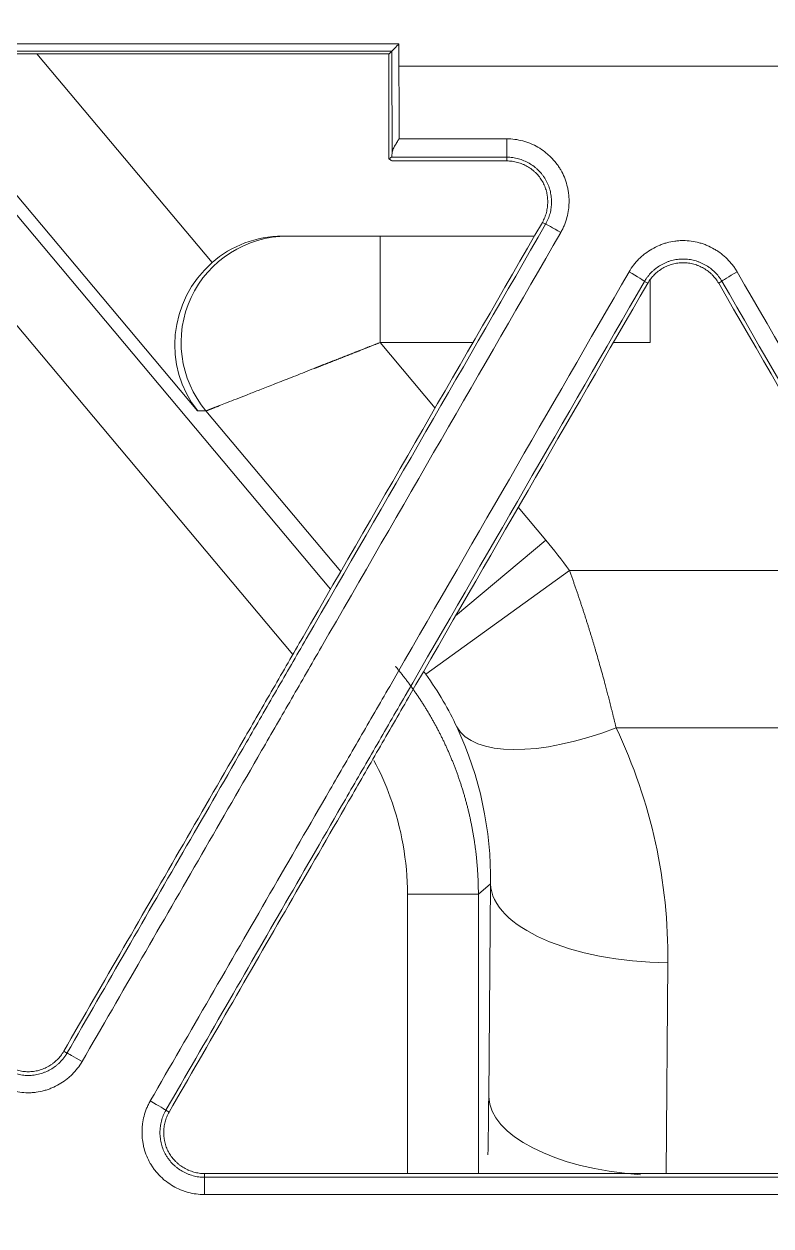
# Model space of a CAD drawing. Header units: inches. Extents: x 405346 to 489838, y -25612 to 14934.
# Drawn here: x 467051.67 to 467071.63, y 4533.81 to 4565.92 of the extents above; entities that cross this region are included whole.
import ezdxf

# ---------------------------------------------------------------- set-up
doc = ezdxf.new("R2010")
doc.units = ezdxf.units.IN
doc.header["$LTSCALE"] = 200
doc.header["$MEASUREMENT"] = 0
doc.layers.add('SS-EQ', color=2, linetype='Continuous', lineweight=20)

# ---------------------------------------------------------------- blocks, each defined once
blk = doc.blocks.new('4way무풍')
at = {"layer": 'SS-EQ'}
for p, q in [((-185.413, 227.653), (-198.874, 243.696)), ((-184.404, 229.399), (-196.401, 243.696)), ((-195.959, 243.696), (-187.956, 234.158)), ((-187.571, 238.122), (-192.249, 243.697)), ((-182.845, 240.893), (-182.845, 243.697)), ((-179.695, 240.839), (-179.695, 240.938)), ((-178.66, 239.147), (-178.747, 239.197)), ((-185.694, 238.829), (-185.556, 238.829)), ((-185.556, 238.829), (-183.083, 238.829)), ((-183.083, 238.829), (-178.96, 238.829)), ((-183.083, 238.829), (-183.083, 235.986)), ((-175.863, 237.664), (-175.863, 235.986)), ((-175.932, 237.572), (-176.018, 237.621)), ((-173.95, 237.622), (-174.036, 237.572)), ((-180.601, 235.986), (-183.083, 235.986)), ((-183.083, 235.986), (-181.613, 234.234)), ((-175.863, 235.986), (-176.848, 235.986)), ((-187.956, 234.158), (-187.734, 234.158)), ((-187.734, 234.158), (-184.134, 229.868)), ((-179.389, 231.584), (-178.655, 230.709)), ((-181.067, 228.685), (-178.655, 230.709)), ((-181.862, 227.122), (-178.022, 229.896)), ((-178.022, 229.896), (-170.177, 229.896)), ((-170.177, 225.688), (-176.775, 225.688)), ((-180.13, 221.52), (-180.457, 221.246)), ((-180.13, 221.52), (-180.18, 215.828)), ((-180.457, 221.246), (-182.352, 221.246)), ((-182.352, 213.782), (-182.352, 221.246)), ((-180.457, 213.782), (-180.457, 221.246)), ((-175.393, 219.415), (-175.441, 213.782)), ((-191.535, 217.049), (-191.448, 216.999)), ((-188.805, 215.473), (-188.719, 215.424)), ((-187.771, 213.782), (-187.771, 213.682))]:
    blk.add_line(p, q, dxfattribs=at)
for centre, major_axis, ratio, start_param, end_param in [((-179.695, 241.412), (0, 0.474), 0.006993, 1.531479, 3.106616), ((-178.25, 238.91), (-0.41, 0.237), 0.029822, 4.737834, 6.248263), ((-185.556, 235.986), (0, 2.843), 0.999558, 0, 2.26871), ((-185.694, 235.986), (2.844, 0), 0.999558, 1.570796, 2.291492), ((-185.778, 235.986), (1.208, 2.59), 0.970697, 1.145746, 2.69376), ((-176.428, 237.858), (0.41, -0.237), 0.029661, 0.034922, 1.596121), ((-173.539, 237.858), (-0.41, -0.237), 0.036895, 4.699068, 6.248255), ((-176.775, 227.792), (-4.28, -2.034), 0.408573, 0.024218, 1.379055), ((-175.393, 221.52), (-4.738, 0.041), 0.444043, 0.019479, 1.574638), ((-191.038, 216.762), (-0.41, 0.237), 0.016529, 4.738154, 6.248274), ((-175.442, 215.828), (-4.738, 0.041), 0.444043, 0.019479, 1.429133), ((-189.215, 215.71), (-0.41, 0.237), 0.016714, 3.176504, 4.737926), ((-187.771, 213.208), (0, -0.474), 0.013941, 3.176503, 4.685731)]:
    blk.add_ellipse(centre, major_axis=major_axis, ratio=ratio, start_param=start_param, end_param=end_param, dxfattribs=at)
for points, knots in [([(-346.359, 0), (-346.359, 27.812), (-346.359, 55.623), (-346.359, 97.341), (-346.359, 111.247), (-346.359, 139.059), (-346.359, 152.964), (-346.359, 180.776), (-346.359, 194.682), (-346.359, 222.494), (-346.359, 236.4), (-346.358, 257.259), (-346.358, 264.212), (-346.359, 272.903), (-346.359, 274.641), (-346.359, 277.248), (-346.359, 278.117), (-346.358, 279.856), (-346.358, 280.725), (-346.358, 282.028), (-346.358, 282.463), (-346.358, 283.332), (-346.359, 283.767), (-346.359, 284.419), (-346.359, 284.636), (-346.359, 285.07), (-346.358, 285.288), (-346.355, 285.722), (-346.353, 285.939), (-346.345, 286.374), (-346.34, 286.591), (-346.322, 287.243), (-346.305, 287.677), (-346.262, 288.546), (-346.235, 288.98), (-346.174, 289.848), (-346.138, 290.283), (-346.078, 290.934), (-346.057, 291.151), (-346.012, 291.584), (-345.894, 292.666), (-345.748, 293.74), (-345.479, 295.449), (-345.327, 296.299), (-344.817, 298.834), (-344.407, 300.504), (-343.687, 302.982), (-343.172, 304.624), (-342.294, 307.059), (-341.638, 308.662), (-341.119, 309.858), (-340.941, 310.255), (-340.713, 310.75), (-340.668, 310.849), (-340.576, 311.047), (-340.437, 311.342), (-339.919, 312.422), (-339.029, 314.158), (-338.177, 315.659), (-336.854, 317.88), (-335.912, 319.32), (-334.41, 321.417), (-333.378, 322.795), (-331.741, 324.8), (-330.589, 326.095), (-329.702, 327.05), (-329.403, 327.366), (-329.023, 327.757), (-328.947, 327.835), (-328.795, 327.991), (-328.566, 328.224), (-327.719, 329.07), (-326.303, 330.411), (-324.35, 332.11), (-322.332, 333.721), (-320.944, 334.737), (-319.535, 335.723), (-318.819, 336.202), (-317.367, 337.129), (-315.893, 338.027), (-314.376, 338.866), (-313.222, 339.472), (-312.835, 339.671), (-312.249, 339.962), (-312.054, 340.059), (-311.662, 340.249), (-309.896, 341.094), (-308.103, 341.848), (-305.68, 342.749), (-304.055, 343.315), (-302.408, 343.812), (-299.923, 344.505), (-298.245, 344.898), (-295.697, 345.381), (-294.842, 345.525), (-293.766, 345.682), (-293.551, 345.712), (-293.119, 345.77), (-292.903, 345.798), (-292.254, 345.879), (-291.821, 345.928), (-290.523, 346.062), (-289.657, 346.132), (-288.357, 346.21), (-287.924, 346.231), (-287.057, 346.265), (-286.624, 346.277), (-285.974, 346.288), (-285.757, 346.29), (-285.323, 346.293), (-285.107, 346.293), (-284.673, 346.294), (-284.456, 346.293), (-284.023, 346.293), (-283.806, 346.293), (-283.155, 346.292), (-282.722, 346.292), (-281.855, 346.292), (-281.421, 346.292), (-280.12, 346.293), (-279.253, 346.293), (-277.519, 346.294), (-276.652, 346.294), (-274.05, 346.294), (-272.316, 346.294), (-267.113, 346.293), (-263.645, 346.293), (-256.707, 346.293), (-253.239, 346.293), (-242.833, 346.293), (-235.896, 346.294), (-222.022, 346.294), (-215.084, 346.294), (-194.273, 346.294), (-180.398, 346.294), (-152.65, 346.294), (-138.775, 346.294), (-111.027, 346.294), (-97.152, 346.294), (-69.403, 346.294), (-55.529, 346.294), (-34.718, 346.294), (-27.78, 346.294), (-13.906, 346.294), (-6.969, 346.294), (-0.032, 346.294)], [0, 0, 0, 0, 0.125, 0.125, 0.1875, 0.1875, 0.25, 0.25, 0.3125, 0.3125, 0.375, 0.375, 0.40625, 0.40625, 0.414063, 0.414063, 0.417969, 0.417969, 0.421875, 0.421875, 0.423828, 0.423828, 0.425781, 0.425781, 0.426758, 0.426758, 0.427734, 0.427734, 0.428711, 0.428711, 0.429688, 0.429688, 0.431641, 0.431641, 0.433594, 0.433594, 0.435547, 0.435547, 0.436523, 0.436523, 0.4375, 0.441406, 0.441406, 0.445313, 0.445313, 0.453125, 0.453125, 0.457031, 0.460938, 0.464844, 0.464844, 0.466797, 0.466797, 0.467285, 0.467285, 0.467773, 0.46875, 0.472656, 0.476563, 0.476563, 0.484375, 0.484375, 0.488281, 0.492188, 0.496094, 0.496094, 0.498047, 0.498047, 0.498535, 0.498535, 0.499023, 0.5, 0.503906, 0.507813, 0.511719, 0.515625, 0.515625, 0.519531, 0.519531, 0.523438, 0.527344, 0.527344, 0.529297, 0.529297, 0.530273, 0.530273, 0.53125, 0.539063, 0.539063, 0.542969, 0.546875, 0.546875, 0.554688, 0.554688, 0.558594, 0.558594, 0.55957, 0.55957, 0.560547, 0.560547, 0.5625, 0.5625, 0.566406, 0.566406, 0.568359, 0.568359, 0.570313, 0.570313, 0.571289, 0.571289, 0.572266, 0.572266, 0.573242, 0.573242, 0.574219, 0.574219, 0.576172, 0.576172, 0.578125, 0.578125, 0.582031, 0.582031, 0.585938, 0.585938, 0.59375, 0.59375, 0.609375, 0.609375, 0.625, 0.625, 0.65625, 0.65625, 0.6875, 0.6875, 0.75, 0.75, 0.8125, 0.8125, 0.875, 0.875, 0.9375, 0.9375, 0.96875, 0.96875, 1, 1, 1, 1]), ([(-0.032, 345.099), (-6.961, 345.099), (-13.891, 345.099), (-27.749, 345.099), (-34.679, 345.098), (-55.467, 345.098), (-69.326, 345.098), (-97.044, 345.097), (-110.903, 345.097), (-138.621, 345.096), (-152.479, 345.095), (-180.197, 345.093), (-194.056, 345.092), (-214.845, 345.089), (-221.774, 345.088), (-235.633, 345.086), (-242.562, 345.085), (-256.421, 345.082), (-263.351, 345.08), (-272.012, 345.079), (-273.745, 345.079), (-276.343, 345.078), (-277.21, 345.078), (-278.942, 345.077), (-279.808, 345.077), (-281.107, 345.076), (-281.54, 345.076), (-282.407, 345.076), (-282.84, 345.076), (-283.706, 345.075), (-284.139, 345.075), (-284.789, 345.074), (-285.005, 345.073), (-285.438, 345.071), (-285.655, 345.069), (-286.304, 345.059), (-286.737, 345.048), (-287.602, 345.017), (-288.034, 344.996), (-289.33, 344.921), (-290.194, 344.852), (-291.488, 344.721), (-291.92, 344.673), (-292.566, 344.593), (-292.782, 344.565), (-293.212, 344.507), (-294.286, 344.357), (-295.351, 344.179), (-297.891, 343.698), (-299.563, 343.307), (-302.038, 342.614), (-303.678, 342.117), (-305.297, 341.55), (-307.709, 340.648), (-309.296, 339.975), (-311.056, 339.137), (-311.349, 338.996), (-311.641, 338.852), (-311.836, 338.756), (-311.933, 338.707), (-312.418, 338.463), (-312.803, 338.264), (-313.95, 337.656), (-314.704, 337.235), (-316.19, 336.364), (-316.921, 335.913), (-318.363, 334.982), (-319.073, 334.501), (-320.472, 333.511), (-321.848, 332.49), (-323.849, 330.871), (-325.784, 329.163), (-327.03, 327.964), (-327.795, 327.195), (-327.947, 327.04), (-328.25, 326.729), (-328.401, 326.572), (-328.849, 326.101), (-329.144, 325.784), (-330.019, 324.826), (-331.153, 323.527), (-332.763, 321.515), (-333.776, 320.132), (-334.759, 318.728), (-335.235, 318.015), (-336.157, 316.57), (-336.603, 315.837), (-337.465, 314.349), (-338.296, 312.841), (-339.065, 311.29), (-339.481, 310.406), (-339.527, 310.307), (-339.618, 310.11), (-339.754, 309.814), (-340.065, 309.122), (-340.322, 308.526), (-340.821, 307.33), (-341.451, 305.726), (-342.288, 303.29), (-342.776, 301.647), (-343.454, 299.168), (-343.836, 297.496), (-344.302, 294.959), (-344.439, 294.108), (-344.619, 292.825), (-344.701, 292.181), (-344.786, 291.427), (-344.82, 291.103), (-344.842, 290.887), (-344.852, 290.779), (-344.946, 289.806), (-345.01, 288.941), (-345.078, 287.644), (-345.096, 287.211), (-345.116, 286.563), (-345.122, 286.346), (-345.13, 285.914), (-345.133, 285.698), (-345.138, 285.265), (-345.139, 285.049), (-345.14, 284.616), (-345.14, 284.4), (-345.141, 283.751), (-345.141, 283.319), (-345.141, 282.67), (-345.141, 282.453), (-345.141, 282.021), (-345.141, 281.805), (-345.142, 281.156), (-345.142, 280.723), (-345.142, 279.426), (-345.143, 278.561), (-345.144, 276.83), (-345.144, 275.965), (-345.145, 273.37), (-345.145, 271.64), (-345.146, 262.989), (-345.147, 256.068), (-345.152, 235.306), (-345.154, 221.464), (-345.157, 193.781), (-345.158, 179.94), (-345.16, 152.257), (-345.161, 138.415), (-345.162, 110.732), (-345.163, 69.207), (-345.164, 27.683), (-345.164, 0)], [0, 0, 0, 0, 0.03125, 0.03125, 0.0625, 0.0625, 0.125, 0.125, 0.1875, 0.1875, 0.25, 0.25, 0.3125, 0.3125, 0.34375, 0.34375, 0.375, 0.375, 0.40625, 0.40625, 0.414063, 0.414063, 0.417969, 0.417969, 0.421875, 0.421875, 0.423828, 0.423828, 0.425781, 0.425781, 0.427734, 0.427734, 0.428711, 0.428711, 0.429688, 0.429688, 0.431641, 0.431641, 0.433594, 0.433594, 0.4375, 0.4375, 0.439453, 0.439453, 0.44043, 0.44043, 0.441406, 0.445313, 0.445313, 0.453125, 0.453125, 0.457031, 0.460938, 0.460938, 0.46875, 0.46875, 0.469727, 0.470215, 0.470215, 0.470703, 0.470703, 0.472656, 0.472656, 0.476563, 0.476563, 0.480469, 0.480469, 0.484375, 0.484375, 0.488281, 0.492188, 0.496094, 0.5, 0.5, 0.500977, 0.500977, 0.501953, 0.501953, 0.503906, 0.503906, 0.507813, 0.511719, 0.515625, 0.515625, 0.519531, 0.519531, 0.523438, 0.523438, 0.527344, 0.53125, 0.53125, 0.531738, 0.531738, 0.532227, 0.533203, 0.535156, 0.535156, 0.539063, 0.542969, 0.546875, 0.546875, 0.554688, 0.554688, 0.558594, 0.558594, 0.560547, 0.561523, 0.562012, 0.562012, 0.5625, 0.5625, 0.566406, 0.566406, 0.568359, 0.568359, 0.569336, 0.569336, 0.570313, 0.570313, 0.571289, 0.571289, 0.572266, 0.572266, 0.574219, 0.574219, 0.575195, 0.575195, 0.576172, 0.576172, 0.578125, 0.578125, 0.582031, 0.582031, 0.585938, 0.585938, 0.59375, 0.59375, 0.625, 0.625, 0.6875, 0.6875, 0.75, 0.75, 0.8125, 0.8125, 0.875, 1, 1, 1, 1]), ([(-198.925, 243.964), (-196.201, 243.965), (-193.476, 243.965), (-188.028, 243.965), (-185.303, 243.965), (-182.579, 243.965)], [0, 0, 0, 0, 0.5, 0.5, 1, 1, 1, 1]), ([(-182.767, 243.768), (-185.46, 243.768), (-188.153, 243.768), (-193.538, 243.768), (-196.231, 243.768), (-198.923, 243.768)], [0, 0, 0, 0, 0.5, 0.5, 1, 1, 1, 1]), ([(-182.839, 243.697), (-182.838, 243.697), (-182.838, 243.698), (-182.814, 243.721), (-182.79, 243.745), (-182.767, 243.768)], [0, 0, 0, 0, 0.019371, 0.019371, 1, 1, 1, 1]), ([(-182.579, 243.965), (-182.584, 243.96), (-182.589, 243.955), (-182.6, 243.944), (-182.605, 243.939), (-182.62, 243.924), (-182.63, 243.913), (-182.65, 243.893), (-182.66, 243.883), (-182.674, 243.868), (-182.679, 243.863), (-182.688, 243.854), (-182.693, 243.849), (-182.706, 243.835), (-182.715, 243.826), (-182.727, 243.814), (-182.73, 243.81), (-182.738, 243.802), (-182.741, 243.799), (-182.747, 243.792), (-182.75, 243.789), (-182.755, 243.783), (-182.758, 243.78), (-182.763, 243.773), (-182.766, 243.77), (-182.767, 243.769)], [0, 0, 0, 0, 0.0625, 0.0625, 0.125, 0.125, 0.25, 0.25, 0.375, 0.375, 0.4375, 0.4375, 0.5, 0.5, 0.625, 0.625, 0.6875, 0.6875, 0.75, 0.75, 0.8125, 0.8125, 0.875, 0.875, 1, 1, 1, 1]), ([(-182.579, 243.965), (-182.579, 243.839), (-182.579, 243.713), (-182.578, 243.583), (-182.578, 243.579), (-182.578, 243.508), (-182.578, 243.44), (-182.578, 243.372)], [0, 0, 0, 0, 0.638877, 0.638877, 0.657039, 0.657039, 1, 1, 1, 1]), ([(0, 243.372), (-3.804, 243.372), (-7.608, 243.372), (-15.215, 243.372), (-19.019, 243.372), (-26.626, 243.372), (-30.43, 243.372), (-38.038, 243.372), (-41.841, 243.372), (-53.252, 243.372), (-60.86, 243.372), (-76.075, 243.372), (-83.682, 243.372), (-95.093, 243.372), (-98.897, 243.372), (-106.505, 243.372), (-110.308, 243.372), (-121.719, 243.372), (-129.327, 243.372), (-144.542, 243.372), (-152.149, 243.372), (-167.363, 243.372), (-174.971, 243.372), (-182.578, 243.372)], [0, 0, 0, 0, 0.0625, 0.0625, 0.125, 0.125, 0.1875, 0.1875, 0.25, 0.25, 0.375, 0.375, 0.5, 0.5, 0.5625, 0.5625, 0.625, 0.625, 0.75, 0.75, 0.875, 0.875, 1, 1, 1, 1]), ([(-182.574, 241.43), (-182.579, 241.422), (-182.584, 241.413), (-182.595, 241.397), (-182.6, 241.388), (-182.616, 241.364), (-182.626, 241.347), (-182.646, 241.314), (-182.655, 241.298), (-182.675, 241.265), (-182.684, 241.249), (-182.702, 241.216), (-182.71, 241.2), (-182.725, 241.169), (-182.732, 241.153), (-182.741, 241.131), (-182.744, 241.123), (-182.75, 241.108), (-182.752, 241.101), (-182.758, 241.08), (-182.76, 241.066), (-182.761, 241.053)], [0, 0, 0, 0, 0.0625, 0.0625, 0.125, 0.125, 0.25, 0.25, 0.375, 0.375, 0.5, 0.5, 0.625, 0.625, 0.75, 0.75, 0.8125, 0.8125, 0.875, 0.875, 1, 1, 1, 1]), ([(-179.698, 241.43), (-179.625, 241.43), (-179.552, 241.425), (-179.408, 241.406), (-179.337, 241.391), (-179.232, 241.363), (-179.197, 241.352), (-179.145, 241.334), (-179.128, 241.328), (-179.094, 241.315), (-179.077, 241.308), (-178.993, 241.273), (-178.863, 241.209), (-178.742, 241.128), (-178.669, 241.073), (-178.655, 241.061), (-178.627, 241.038), (-178.613, 241.026), (-178.571, 240.991), (-178.545, 240.966), (-178.468, 240.889), (-178.42, 240.835), (-178.353, 240.749), (-178.332, 240.72), (-178.291, 240.659), (-178.272, 240.628), (-178.217, 240.533), (-178.153, 240.403), (-178.107, 240.265), (-178.084, 240.177), (-178.08, 240.159), (-178.072, 240.124), (-178.068, 240.106), (-178.057, 240.052), (-178.051, 240.016), (-178.038, 239.908), (-178.033, 239.836), (-178.033, 239.727), (-178.035, 239.672), (-178.039, 239.618), (-178.042, 239.581), (-178.044, 239.563), (-178.056, 239.472), (-178.084, 239.33), (-178.13, 239.193), (-178.171, 239.092), (-178.186, 239.058), (-178.218, 238.992), (-178.235, 238.96), (-178.254, 238.928)], [0, 0, 0, 0, 0.0625, 0.0625, 0.125, 0.125, 0.15625, 0.15625, 0.171875, 0.171875, 0.1875, 0.1875, 0.25, 0.3125, 0.3125, 0.328125, 0.328125, 0.34375, 0.34375, 0.375, 0.375, 0.4375, 0.4375, 0.46875, 0.46875, 0.5, 0.5, 0.5625, 0.625, 0.625, 0.640625, 0.640625, 0.65625, 0.65625, 0.6875, 0.6875, 0.75, 0.75, 0.78125, 0.796875, 0.796875, 0.8125, 0.8125, 0.875, 0.9375, 0.9375, 0.96875, 0.96875, 1, 1, 1, 1]), ([(-182.776, 240.938), (-182.775, 240.939), (-182.774, 240.942), (-182.771, 240.953), (-182.77, 240.961), (-182.767, 240.98), (-182.766, 240.992), (-182.763, 241.02), (-182.762, 241.035), (-182.761, 241.053)], [0, 0, 0, 0, 0.25, 0.25, 0.5, 0.5, 0.75, 0.75, 1, 1, 1, 1]), ([(-178.66, 239.147), (-178.659, 239.15), (-178.657, 239.153), (-178.654, 239.159), (-178.649, 239.167), (-178.644, 239.176), (-178.635, 239.193), (-178.629, 239.205), (-178.612, 239.24), (-178.601, 239.264), (-178.572, 239.336), (-178.539, 239.435), (-178.519, 239.537), (-178.511, 239.602), (-178.51, 239.615), (-178.507, 239.641), (-178.506, 239.654), (-178.504, 239.693), (-178.503, 239.719), (-178.503, 239.797), (-178.506, 239.848), (-178.516, 239.926), (-178.52, 239.951), (-178.53, 240.003), (-178.536, 240.028), (-178.556, 240.104), (-178.589, 240.202), (-178.634, 240.296), (-178.674, 240.364), (-178.688, 240.386), (-178.717, 240.429), (-178.732, 240.45), (-178.78, 240.512), (-178.814, 240.551), (-178.869, 240.605), (-178.898, 240.632), (-178.928, 240.657), (-178.948, 240.674), (-178.959, 240.682), (-179.011, 240.721), (-179.097, 240.779), (-179.19, 240.825), (-179.262, 240.855), (-179.287, 240.865), (-179.336, 240.882), (-179.361, 240.889), (-179.437, 240.91), (-179.487, 240.92), (-179.565, 240.931), (-179.603, 240.935), (-179.649, 240.937), (-179.672, 240.938), (-179.682, 240.938), (-179.688, 240.938), (-179.692, 240.938), (-179.695, 240.938)], [0, 0, 0, 0, 0.003906, 0.003906, 0.007813, 0.015625, 0.015625, 0.03125, 0.03125, 0.0625, 0.0625, 0.125, 0.1875, 0.1875, 0.203125, 0.203125, 0.21875, 0.21875, 0.25, 0.25, 0.3125, 0.3125, 0.34375, 0.34375, 0.375, 0.375, 0.4375, 0.5, 0.5, 0.53125, 0.53125, 0.5625, 0.5625, 0.625, 0.625, 0.65625, 0.671875, 0.671875, 0.6875, 0.6875, 0.75, 0.8125, 0.8125, 0.84375, 0.84375, 0.875, 0.875, 0.9375, 0.9375, 0.96875, 0.984375, 0.992188, 0.996094, 0.996094, 1, 1, 1, 1]), ([(-179.695, 240.839), (-179.671, 240.839), (-179.647, 240.838), (-179.599, 240.835), (-179.575, 240.832), (-179.504, 240.823), (-179.411, 240.803), (-179.321, 240.772), (-179.265, 240.749), (-179.254, 240.744), (-179.233, 240.734), (-179.2, 240.719), (-179.169, 240.702), (-179.107, 240.666), (-179.067, 240.64), (-179.01, 240.597), (-178.992, 240.582), (-178.956, 240.55), (-178.938, 240.534), (-178.887, 240.483), (-178.824, 240.412), (-178.771, 240.333), (-178.735, 240.271), (-178.724, 240.249), (-178.703, 240.206), (-178.693, 240.185), (-178.666, 240.119), (-178.651, 240.074), (-178.633, 240.005), (-178.625, 239.97), (-178.619, 239.935), (-178.615, 239.911), (-178.613, 239.899), (-178.606, 239.839), (-178.6, 239.744), (-178.606, 239.649), (-178.615, 239.578), (-178.619, 239.555), (-178.628, 239.507), (-178.633, 239.484), (-178.651, 239.415), (-178.666, 239.37), (-178.702, 239.282), (-178.723, 239.239), (-178.747, 239.197)], [0, 0, 0, 0, 0.03125, 0.03125, 0.0625, 0.0625, 0.125, 0.1875, 0.1875, 0.203125, 0.203125, 0.21875, 0.25, 0.25, 0.3125, 0.3125, 0.34375, 0.34375, 0.375, 0.375, 0.4375, 0.5, 0.5, 0.53125, 0.53125, 0.5625, 0.5625, 0.625, 0.625, 0.65625, 0.671875, 0.671875, 0.6875, 0.6875, 0.75, 0.8125, 0.8125, 0.84375, 0.84375, 0.875, 0.875, 0.9375, 0.9375, 1, 1, 1, 1]), ([(-191.535, 217.049), (-190.469, 218.895), (-189.403, 220.741), (-187.804, 223.51), (-187.271, 224.433), (-186.472, 225.817), (-186.206, 226.278), (-185.673, 227.201), (-185.407, 227.663), (-183.009, 231.815), (-180.878, 235.507), (-178.747, 239.197)], [0, 0, 0, 0, 0.25, 0.25, 0.375, 0.375, 0.4375, 0.4375, 0.5, 0.5, 1, 1, 1, 1]), ([(-191.448, 216.999), (-190.382, 218.845), (-189.316, 220.691), (-187.717, 223.459), (-187.185, 224.382), (-186.385, 225.767), (-186.119, 226.228), (-185.586, 227.151), (-185.32, 227.612), (-182.922, 231.765), (-180.791, 235.456), (-178.66, 239.147)], [0, 0, 0, 0, 0.25, 0.25, 0.375, 0.375, 0.4375, 0.4375, 0.5, 0.5, 1, 1, 1, 1]), ([(-178.254, 238.928), (-180.385, 235.236), (-182.517, 231.544), (-184.915, 227.391), (-185.181, 226.929), (-185.714, 226.006), (-185.98, 225.544), (-186.78, 224.16), (-187.313, 223.237), (-188.912, 220.467), (-189.978, 218.621), (-191.044, 216.775)], [0, 0, 0, 0, 0.5, 0.5, 0.5625, 0.5625, 0.625, 0.625, 0.75, 0.75, 1, 1, 1, 1]), ([(-176.431, 237.876), (-176.395, 237.94), (-176.354, 238), (-176.266, 238.114), (-176.218, 238.169), (-176.14, 238.246), (-176.114, 238.27), (-176.072, 238.306), (-176.058, 238.318), (-176.03, 238.341), (-176.016, 238.353), (-175.943, 238.408), (-175.823, 238.488), (-175.692, 238.553), (-175.608, 238.588), (-175.591, 238.595), (-175.557, 238.608), (-175.539, 238.614), (-175.488, 238.632), (-175.453, 238.643), (-175.348, 238.671), (-175.277, 238.686), (-175.17, 238.7), (-175.133, 238.704), (-175.06, 238.709), (-175.024, 238.71), (-174.914, 238.71), (-174.769, 238.7), (-174.627, 238.671), (-174.539, 238.647), (-174.522, 238.642), (-174.487, 238.632), (-174.469, 238.626), (-174.417, 238.608), (-174.383, 238.595), (-174.283, 238.553), (-174.218, 238.521), (-174.124, 238.467), (-174.077, 238.438), (-174.032, 238.407), (-174.002, 238.386), (-173.988, 238.375), (-173.915, 238.319), (-173.806, 238.224), (-173.71, 238.116), (-173.643, 238.029), (-173.621, 238), (-173.58, 237.939), (-173.561, 237.908), (-173.543, 237.876)], [0, 0, 0, 0, 0.0625, 0.0625, 0.125, 0.125, 0.15625, 0.15625, 0.171875, 0.171875, 0.1875, 0.1875, 0.25, 0.3125, 0.3125, 0.328125, 0.328125, 0.34375, 0.34375, 0.375, 0.375, 0.4375, 0.4375, 0.46875, 0.46875, 0.5, 0.5, 0.5625, 0.625, 0.625, 0.640625, 0.640625, 0.65625, 0.65625, 0.6875, 0.6875, 0.75, 0.75, 0.78125, 0.796875, 0.796875, 0.8125, 0.8125, 0.875, 0.9375, 0.9375, 0.96875, 0.96875, 1, 1, 1, 1]), ([(-173.95, 237.622), (-173.951, 237.624), (-173.953, 237.627), (-173.956, 237.633), (-173.961, 237.641), (-173.967, 237.65), (-173.977, 237.666), (-173.984, 237.677), (-174.006, 237.71), (-174.022, 237.731), (-174.069, 237.793), (-174.138, 237.87), (-174.217, 237.938), (-174.269, 237.978), (-174.279, 237.985), (-174.301, 238.001), (-174.333, 238.023), (-174.366, 238.043), (-174.434, 238.082), (-174.48, 238.105), (-174.552, 238.135), (-174.576, 238.145), (-174.626, 238.162), (-174.651, 238.169), (-174.726, 238.19), (-174.777, 238.201), (-174.88, 238.215), (-174.931, 238.218), (-175.01, 238.218), (-175.036, 238.217), (-175.088, 238.214), (-175.114, 238.211), (-175.191, 238.2), (-175.242, 238.19), (-175.317, 238.169), (-175.354, 238.158), (-175.391, 238.145), (-175.416, 238.135), (-175.428, 238.13), (-175.488, 238.105), (-175.581, 238.059), (-175.668, 238.002), (-175.73, 237.954), (-175.75, 237.938), (-175.79, 237.903), (-175.809, 237.886), (-175.865, 237.831), (-175.899, 237.792), (-175.946, 237.731), (-175.969, 237.699), (-175.994, 237.661), (-176.006, 237.641), (-176.011, 237.633), (-176.014, 237.627), (-176.016, 237.624), (-176.018, 237.621)], [0, 0, 0, 0, 0.003906, 0.003906, 0.007813, 0.015625, 0.015625, 0.03125, 0.03125, 0.0625, 0.0625, 0.125, 0.1875, 0.1875, 0.203125, 0.203125, 0.21875, 0.25, 0.25, 0.3125, 0.3125, 0.34375, 0.34375, 0.375, 0.375, 0.4375, 0.4375, 0.5, 0.5, 0.53125, 0.53125, 0.5625, 0.5625, 0.625, 0.625, 0.65625, 0.671875, 0.671875, 0.6875, 0.6875, 0.75, 0.8125, 0.8125, 0.84375, 0.84375, 0.875, 0.875, 0.9375, 0.9375, 0.96875, 0.984375, 0.992188, 0.996094, 0.996094, 1, 1, 1, 1]), ([(-175.932, 237.572), (-175.908, 237.614), (-175.881, 237.654), (-175.822, 237.729), (-175.759, 237.8), (-175.687, 237.862), (-175.63, 237.906), (-175.61, 237.92), (-175.57, 237.946), (-175.55, 237.959), (-175.488, 237.995), (-175.446, 238.016), (-175.38, 238.043), (-175.357, 238.052), (-175.312, 238.067), (-175.289, 238.075), (-175.22, 238.093), (-175.127, 238.113), (-175.032, 238.119), (-174.96, 238.119), (-174.936, 238.118), (-174.888, 238.115), (-174.864, 238.112), (-174.793, 238.103), (-174.747, 238.093), (-174.678, 238.074), (-174.644, 238.064), (-174.61, 238.051), (-174.588, 238.043), (-174.577, 238.038), (-174.521, 238.015), (-174.436, 237.973), (-174.357, 237.92), (-174.3, 237.877), (-174.281, 237.862), (-174.245, 237.83), (-174.227, 237.814), (-174.177, 237.764), (-174.145, 237.728), (-174.087, 237.653), (-174.06, 237.614), (-174.036, 237.572)], [0, 0, 0, 0, 0.0625, 0.0625, 0.125, 0.1875, 0.1875, 0.21875, 0.21875, 0.25, 0.25, 0.3125, 0.3125, 0.34375, 0.34375, 0.375, 0.375, 0.4375, 0.5, 0.5, 0.53125, 0.53125, 0.5625, 0.5625, 0.625, 0.625, 0.65625, 0.671875, 0.671875, 0.6875, 0.6875, 0.75, 0.8125, 0.8125, 0.84375, 0.84375, 0.875, 0.875, 0.9375, 0.9375, 1, 1, 1, 1]), ([(-189.222, 215.723), (-188.156, 217.569), (-187.09, 219.415), (-185.491, 222.185), (-184.958, 223.108), (-184.158, 224.492), (-183.892, 224.954), (-183.359, 225.877), (-183.092, 226.338), (-180.694, 230.492), (-178.563, 234.184), (-176.431, 237.876)], [0, 0, 0, 0, 0.25, 0.25, 0.375, 0.375, 0.4375, 0.4375, 0.5, 0.5, 1, 1, 1, 1]), ([(-176.018, 237.621), (-178.149, 233.931), (-180.28, 230.239), (-182.677, 226.087), (-182.944, 225.625), (-183.477, 224.702), (-183.743, 224.241), (-184.542, 222.857), (-185.075, 221.934), (-186.674, 219.165), (-187.739, 217.319), (-188.805, 215.473)], [0, 0, 0, 0, 0.5, 0.5, 0.5625, 0.5625, 0.625, 0.625, 0.75, 0.75, 1, 1, 1, 1]), ([(-175.932, 237.572), (-178.063, 233.881), (-180.46, 229.728), (-182.858, 225.576), (-183.39, 224.653), (-183.657, 224.191), (-184.456, 222.807), (-184.989, 221.884), (-186.588, 219.115), (-187.653, 217.269), (-188.719, 215.424)], [0, 0, 0, 0, 0.5, 0.5625, 0.5625, 0.625, 0.625, 0.75, 0.75, 1, 1, 1, 1]), ([(-183.083, 235.986), (-183.093, 235.981), (-183.114, 235.973), (-183.146, 235.961), (-183.177, 235.948), (-183.209, 235.936), (-183.24, 235.924), (-183.27, 235.912), (-183.301, 235.9), (-183.331, 235.888), (-183.361, 235.876), (-183.391, 235.864), (-183.421, 235.853), (-183.45, 235.841), (-183.479, 235.829), (-183.508, 235.818), (-183.537, 235.807), (-183.565, 235.796), (-183.594, 235.784), (-183.622, 235.773), (-183.649, 235.762), (-183.677, 235.752), (-183.704, 235.741), (-183.731, 235.73), (-183.758, 235.72), (-183.785, 235.709), (-183.811, 235.699), (-183.838, 235.688), (-183.863, 235.678), (-183.889, 235.668), (-183.915, 235.658), (-183.94, 235.648), (-183.965, 235.638), (-183.99, 235.628), (-184.014, 235.619), (-184.039, 235.609), (-184.063, 235.6), (-184.087, 235.59), (-184.11, 235.581), (-184.134, 235.572), (-184.157, 235.563), (-184.18, 235.554), (-184.202, 235.545), (-184.225, 235.536), (-184.247, 235.527), (-184.269, 235.519), (-184.291, 235.51), (-184.313, 235.502), (-184.334, 235.493), (-184.355, 235.485), (-184.376, 235.477), (-184.396, 235.469), (-184.417, 235.461), (-184.437, 235.453), (-184.457, 235.445), (-184.477, 235.437), (-184.496, 235.43), (-184.515, 235.422), (-184.534, 235.415), (-184.553, 235.408), (-184.572, 235.4), (-184.59, 235.393), (-184.608, 235.386), (-184.626, 235.379), (-184.644, 235.372), (-184.661, 235.365), (-184.678, 235.359), (-184.695, 235.352), (-184.712, 235.345), (-184.729, 235.339), (-184.745, 235.332), (-184.761, 235.326), (-184.777, 235.32), (-184.793, 235.314), (-184.808, 235.308), (-184.823, 235.302), (-184.92, 235.264), (-185.092, 235.196), (-185.334, 235.101), (-185.561, 235.012), (-185.775, 234.928), (-185.975, 234.849), (-186.161, 234.776), (-186.392, 234.686), (-186.653, 234.583), (-186.928, 234.475), (-187.162, 234.383), (-187.301, 234.328), (-187.375, 234.3), (-187.398, 234.29), (-187.421, 234.281), (-187.444, 234.272), (-187.465, 234.264), (-187.486, 234.256), (-187.506, 234.248), (-187.525, 234.241), (-187.543, 234.233), (-187.56, 234.227), (-187.577, 234.22), (-187.592, 234.214), (-187.607, 234.208), (-187.621, 234.203), (-187.634, 234.197), (-187.647, 234.193), (-187.658, 234.188), (-187.669, 234.184), (-187.679, 234.18), (-187.688, 234.176), (-187.697, 234.173), (-187.704, 234.17), (-187.711, 234.167), (-187.717, 234.165), (-187.722, 234.163), (-187.726, 234.162), (-187.729, 234.16), (-187.732, 234.159), (-187.733, 234.159), (-187.734, 234.158)], [0, 0, 0, 0, 0.004534, 0.009038, 0.013512, 0.017955, 0.022368, 0.026751, 0.031103, 0.035425, 0.039717, 0.043978, 0.048209, 0.05241, 0.05658, 0.06072, 0.06483, 0.068909, 0.072958, 0.076977, 0.080966, 0.084924, 0.088852, 0.092749, 0.096616, 0.100453, 0.104259, 0.108036, 0.111781, 0.115497, 0.119182, 0.122837, 0.126461, 0.130056, 0.13362, 0.137153, 0.140656, 0.144129, 0.147572, 0.150984, 0.154366, 0.157718, 0.161039, 0.16433, 0.167591, 0.170821, 0.174021, 0.177191, 0.18033, 0.18344, 0.186518, 0.189567, 0.192585, 0.195573, 0.19853, 0.201457, 0.204354, 0.207221, 0.210057, 0.212863, 0.215639, 0.218384, 0.221099, 0.223784, 0.226438, 0.229062, 0.231656, 0.234219, 0.236752, 0.239255, 0.241728, 0.24417, 0.246582, 0.248963, 0.251315, 0.253636, 0.255926, 0.295333, 0.333624, 0.370803, 0.406871, 0.441832, 0.475689, 0.508447, 0.572865, 0.63557, 0.696599, 0.755996, 0.764571, 0.773132, 0.781681, 0.790218, 0.798742, 0.807254, 0.815754, 0.824241, 0.832717, 0.841182, 0.849634, 0.858076, 0.866506, 0.874926, 0.883334, 0.891732, 0.900119, 0.908496, 0.916862, 0.925219, 0.933565, 0.941902, 0.950229, 0.958547, 0.966855, 0.975155, 0.983445, 0.991727, 1, 1, 1, 1]), ([(-178.022, 229.896), (-178.016, 229.88), (-178.004, 229.847), (-177.987, 229.798), (-177.97, 229.75), (-177.953, 229.701), (-177.935, 229.653), (-177.918, 229.604), (-177.902, 229.556), (-177.885, 229.508), (-177.868, 229.46), (-177.852, 229.412), (-177.835, 229.364), (-177.819, 229.316), (-177.803, 229.268), (-177.786, 229.22), (-177.77, 229.173), (-177.754, 229.125), (-177.739, 229.078), (-177.723, 229.031), (-177.707, 228.984), (-177.692, 228.937), (-177.676, 228.89), (-177.661, 228.843), (-177.646, 228.796), (-177.63, 228.75), (-177.615, 228.703), (-177.6, 228.657), (-177.586, 228.611), (-177.571, 228.565), (-177.556, 228.519), (-177.542, 228.473), (-177.527, 228.427), (-177.513, 228.382), (-177.499, 228.336), (-177.485, 228.291), (-177.471, 228.246), (-177.457, 228.2), (-177.443, 228.155), (-177.429, 228.111), (-177.415, 228.066), (-177.402, 228.021), (-177.389, 227.977), (-177.375, 227.932), (-177.362, 227.888), (-177.349, 227.844), (-177.336, 227.8), (-177.306, 227.7), (-177.261, 227.545), (-177.201, 227.333), (-177.143, 227.123), (-177.098, 226.96), (-177.067, 226.845), (-177.049, 226.776), (-177.03, 226.705), (-177.012, 226.634), (-176.993, 226.561), (-176.974, 226.487), (-176.954, 226.412), (-176.935, 226.336), (-176.916, 226.259), (-176.896, 226.18), (-176.876, 226.101), (-176.856, 226.02), (-176.836, 225.938), (-176.816, 225.856), (-176.795, 225.772), (-176.782, 225.716), (-176.775, 225.688)], [0, 0, 0, 0, 0.011434, 0.022842, 0.034225, 0.045583, 0.056916, 0.068223, 0.079504, 0.090761, 0.101992, 0.113198, 0.124379, 0.135534, 0.146665, 0.15777, 0.16885, 0.179905, 0.190934, 0.201939, 0.212919, 0.223873, 0.234803, 0.245707, 0.256587, 0.267441, 0.278271, 0.289076, 0.299856, 0.310611, 0.321341, 0.332046, 0.342727, 0.353382, 0.364013, 0.37462, 0.385201, 0.395758, 0.40629, 0.416798, 0.427281, 0.437739, 0.448173, 0.458582, 0.468967, 0.479327, 0.489663, 0.499974, 0.549744, 0.599667, 0.649745, 0.69998, 0.716229, 0.73281, 0.749725, 0.766973, 0.784555, 0.802471, 0.82072, 0.839303, 0.858221, 0.877472, 0.897057, 0.916977, 0.937231, 0.95782, 0.978743, 1, 1, 1, 1]), ([(-182.673, 227.336), (-182.663, 227.324), (-182.643, 227.3), (-182.612, 227.263), (-182.582, 227.225), (-182.551, 227.188), (-182.521, 227.15), (-182.491, 227.112), (-182.461, 227.075), (-182.432, 227.036), (-182.402, 226.998), (-182.373, 226.96), (-182.344, 226.921), (-182.315, 226.882), (-182.287, 226.843), (-182.258, 226.804), (-182.23, 226.765), (-182.201, 226.725), (-182.173, 226.685), (-182.146, 226.646), (-182.118, 226.605), (-182.091, 226.565), (-182.063, 226.525), (-182.036, 226.484), (-182.01, 226.444), (-181.983, 226.403), (-181.956, 226.362), (-181.93, 226.321), (-181.904, 226.279), (-181.878, 226.238), (-181.853, 226.196), (-181.827, 226.154), (-181.802, 226.112), (-181.777, 226.07), (-181.752, 226.028), (-181.727, 225.986), (-181.703, 225.943), (-181.679, 225.9), (-181.654, 225.857), (-181.631, 225.814), (-181.607, 225.771), (-181.584, 225.728), (-181.56, 225.684), (-181.537, 225.64), (-181.515, 225.597), (-181.492, 225.553), (-181.47, 225.509), (-181.448, 225.464), (-181.426, 225.42), (-181.404, 225.375), (-181.382, 225.331), (-181.361, 225.286), (-181.34, 225.241), (-181.319, 225.196), (-181.299, 225.151), (-181.278, 225.105), (-181.258, 225.06), (-181.238, 225.014), (-181.219, 224.969), (-181.199, 224.923), (-181.18, 224.877), (-181.161, 224.83), (-181.142, 224.784), (-181.124, 224.738), (-181.105, 224.691), (-181.087, 224.645), (-181.069, 224.598), (-181.052, 224.551), (-181.034, 224.504), (-181.017, 224.457), (-181, 224.409), (-180.984, 224.362), (-180.967, 224.315), (-180.951, 224.267), (-180.935, 224.219), (-180.92, 224.171), (-180.904, 224.123), (-180.889, 224.075), (-180.874, 224.027), (-180.859, 223.979), (-180.845, 223.93), (-180.831, 223.882), (-180.817, 223.833), (-180.803, 223.785), (-180.79, 223.736), (-180.776, 223.687), (-180.764, 223.638), (-180.751, 223.589), (-180.738, 223.54), (-180.726, 223.49), (-180.714, 223.441), (-180.703, 223.391), (-180.691, 223.342), (-180.68, 223.292), (-180.669, 223.242), (-180.659, 223.192), (-180.648, 223.142), (-180.638, 223.092), (-180.628, 223.042), (-180.619, 222.992), (-180.61, 222.942), (-180.601, 222.891), (-180.592, 222.841), (-180.583, 222.79), (-180.575, 222.74), (-180.567, 222.689), (-180.559, 222.638), (-180.552, 222.588), (-180.545, 222.537), (-180.538, 222.486), (-180.531, 222.435), (-180.525, 222.384), (-180.519, 222.332), (-180.513, 222.281), (-180.508, 222.23), (-180.503, 222.179), (-180.498, 222.127), (-180.493, 222.076), (-180.489, 222.024), (-180.484, 221.973), (-180.481, 221.921), (-180.477, 221.869), (-180.474, 221.818), (-180.471, 221.766), (-180.468, 221.714), (-180.466, 221.662), (-180.464, 221.61), (-180.462, 221.558), (-180.46, 221.506), (-180.459, 221.454), (-180.458, 221.402), (-180.457, 221.35), (-180.457, 221.298), (-180.457, 221.263), (-180.457, 221.246)], [0, 0, 0, 0, 0.007264, 0.014533, 0.021807, 0.029086, 0.036369, 0.043657, 0.05095, 0.058248, 0.06555, 0.072857, 0.080169, 0.087485, 0.094807, 0.102133, 0.109464, 0.116799, 0.12414, 0.131485, 0.138835, 0.146189, 0.153549, 0.160913, 0.168282, 0.175655, 0.183034, 0.190417, 0.197805, 0.205197, 0.212595, 0.219997, 0.227404, 0.234816, 0.242232, 0.249653, 0.257079, 0.26451, 0.271945, 0.279385, 0.28683, 0.29428, 0.301734, 0.309194, 0.316658, 0.324126, 0.3316, 0.339078, 0.346561, 0.354049, 0.361541, 0.369039, 0.376541, 0.384047, 0.391559, 0.399075, 0.406596, 0.414122, 0.421652, 0.429188, 0.436728, 0.444273, 0.451822, 0.459376, 0.466935, 0.474499, 0.482068, 0.489641, 0.497219, 0.504802, 0.51239, 0.519982, 0.527579, 0.535181, 0.542788, 0.550399, 0.558015, 0.565636, 0.573262, 0.580892, 0.588527, 0.596167, 0.603812, 0.611462, 0.619116, 0.626775, 0.634438, 0.642107, 0.64978, 0.657458, 0.665141, 0.672828, 0.680521, 0.688218, 0.695919, 0.703626, 0.711337, 0.719053, 0.726774, 0.7345, 0.74223, 0.749965, 0.757705, 0.765449, 0.773199, 0.780953, 0.788712, 0.796475, 0.804244, 0.812017, 0.819795, 0.827577, 0.835365, 0.843157, 0.850954, 0.858756, 0.866562, 0.874373, 0.882189, 0.89001, 0.897836, 0.905666, 0.913501, 0.921341, 0.929185, 0.937034, 0.944888, 0.952747, 0.960611, 0.968479, 0.976352, 0.98423, 0.992113, 1, 1, 1, 1]), ([(-181.862, 227.122), (-181.694, 226.89), (-181.388, 226.42), (-181.139, 225.943), (-181.033, 225.717)], [0, 0, 0, 0, 0.511722, 1, 1, 1, 1]), ([(-182.352, 221.246), (-182.352, 222.128), (-182.57, 223.368), (-183.078, 224.503), (-183.247, 224.819)], [0, 0, 0, 0, 0.711078, 1, 1, 1, 1]), ([(-193.516, 216.999), (-193.515, 216.996), (-193.513, 216.993), (-193.51, 216.988), (-193.505, 216.979), (-193.5, 216.971), (-193.489, 216.954), (-193.482, 216.943), (-193.46, 216.91), (-193.445, 216.889), (-193.397, 216.828), (-193.328, 216.75), (-193.25, 216.682), (-193.197, 216.642), (-193.187, 216.635), (-193.166, 216.619), (-193.133, 216.597), (-193.1, 216.577), (-193.033, 216.538), (-192.986, 216.515), (-192.914, 216.485), (-192.89, 216.475), (-192.841, 216.458), (-192.815, 216.45), (-192.74, 216.43), (-192.689, 216.419), (-192.586, 216.405), (-192.535, 216.401), (-192.456, 216.401), (-192.43, 216.402), (-192.378, 216.406), (-192.352, 216.409), (-192.275, 216.419), (-192.224, 216.43), (-192.149, 216.45), (-192.111, 216.462), (-192.075, 216.475), (-192.05, 216.484), (-192.038, 216.489), (-191.977, 216.514), (-191.884, 216.561), (-191.798, 216.618), (-191.735, 216.666), (-191.715, 216.682), (-191.675, 216.717), (-191.656, 216.734), (-191.601, 216.789), (-191.566, 216.828), (-191.519, 216.89), (-191.496, 216.921), (-191.471, 216.959), (-191.459, 216.979), (-191.454, 216.987), (-191.451, 216.993), (-191.449, 216.996), (-191.448, 216.999)], [0, 0, 0, 0, 0.003906, 0.003906, 0.007812, 0.015625, 0.015625, 0.03125, 0.03125, 0.0625, 0.0625, 0.125, 0.1875, 0.1875, 0.203125, 0.203125, 0.21875, 0.25, 0.25, 0.3125, 0.3125, 0.34375, 0.34375, 0.375, 0.375, 0.4375, 0.4375, 0.5, 0.5, 0.53125, 0.53125, 0.5625, 0.5625, 0.625, 0.625, 0.65625, 0.671875, 0.671875, 0.6875, 0.6875, 0.75, 0.8125, 0.8125, 0.84375, 0.84375, 0.875, 0.875, 0.9375, 0.9375, 0.96875, 0.984375, 0.992187, 0.996094, 0.996094, 1, 1, 1, 1]), ([(-191.535, 217.049), (-191.559, 217.007), (-191.586, 216.967), (-191.644, 216.892), (-191.707, 216.821), (-191.779, 216.758), (-191.827, 216.722), (-191.836, 216.715), (-191.856, 216.701), (-191.886, 216.681), (-191.916, 216.662), (-191.978, 216.626), (-192.021, 216.605), (-192.086, 216.578), (-192.109, 216.569), (-192.154, 216.553), (-192.177, 216.546), (-192.246, 216.527), (-192.34, 216.508), (-192.435, 216.502), (-192.506, 216.502), (-192.531, 216.503), (-192.578, 216.506), (-192.602, 216.508), (-192.673, 216.518), (-192.719, 216.528), (-192.788, 216.547), (-192.822, 216.557), (-192.856, 216.569), (-192.878, 216.578), (-192.889, 216.583), (-192.945, 216.606), (-193.03, 216.648), (-193.109, 216.701), (-193.166, 216.744), (-193.185, 216.759), (-193.221, 216.791), (-193.239, 216.807), (-193.29, 216.857), (-193.321, 216.893), (-193.379, 216.968), (-193.406, 217.007), (-193.43, 217.049)], [0, 0, 0, 0, 0.0625, 0.0625, 0.125, 0.1875, 0.1875, 0.203125, 0.203125, 0.21875, 0.25, 0.25, 0.3125, 0.3125, 0.34375, 0.34375, 0.375, 0.375, 0.4375, 0.5, 0.5, 0.53125, 0.53125, 0.5625, 0.5625, 0.625, 0.625, 0.65625, 0.671875, 0.671875, 0.6875, 0.6875, 0.75, 0.8125, 0.8125, 0.84375, 0.84375, 0.875, 0.875, 0.9375, 0.9375, 1, 1, 1, 1]), ([(-191.044, 216.775), (-191.081, 216.711), (-191.122, 216.651), (-191.21, 216.536), (-191.258, 216.482), (-191.335, 216.405), (-191.362, 216.38), (-191.404, 216.344), (-191.418, 216.332), (-191.446, 216.309), (-191.46, 216.298), (-191.533, 216.243), (-191.653, 216.162), (-191.784, 216.098), (-191.868, 216.062), (-191.885, 216.056), (-191.919, 216.043), (-191.936, 216.036), (-191.988, 216.019), (-192.023, 216.008), (-192.128, 215.979), (-192.199, 215.965), (-192.306, 215.95), (-192.343, 215.947), (-192.415, 215.942), (-192.452, 215.94), (-192.562, 215.94), (-192.707, 215.95), (-192.849, 215.979), (-192.937, 216.003), (-192.954, 216.008), (-192.989, 216.019), (-193.007, 216.025), (-193.059, 216.042), (-193.093, 216.055), (-193.193, 216.097), (-193.258, 216.129), (-193.352, 216.184), (-193.399, 216.212), (-193.444, 216.244), (-193.473, 216.265), (-193.488, 216.276), (-193.561, 216.331), (-193.67, 216.426), (-193.766, 216.535), (-193.833, 216.621), (-193.855, 216.651), (-193.896, 216.711), (-193.915, 216.743), (-193.933, 216.774)], [0, 0, 0, 0, 0.0625, 0.0625, 0.125, 0.125, 0.15625, 0.15625, 0.171875, 0.171875, 0.1875, 0.1875, 0.25, 0.3125, 0.3125, 0.328125, 0.328125, 0.34375, 0.34375, 0.375, 0.375, 0.4375, 0.4375, 0.46875, 0.46875, 0.5, 0.5, 0.5625, 0.625, 0.625, 0.640625, 0.640625, 0.65625, 0.65625, 0.6875, 0.6875, 0.75, 0.75, 0.78125, 0.796875, 0.796875, 0.8125, 0.8125, 0.875, 0.9375, 0.9375, 0.96875, 0.96875, 1, 1, 1, 1]), ([(-187.778, 213.221), (-187.851, 213.221), (-187.924, 213.226), (-188.067, 213.245), (-188.138, 213.259), (-188.243, 213.288), (-188.278, 213.299), (-188.33, 213.316), (-188.347, 213.323), (-188.382, 213.336), (-188.399, 213.342), (-188.483, 213.378), (-188.612, 213.442), (-188.733, 213.522), (-188.806, 213.578), (-188.821, 213.589), (-188.849, 213.612), (-188.891, 213.648), (-188.931, 213.685), (-189.008, 213.761), (-189.056, 213.815), (-189.122, 213.901), (-189.144, 213.931), (-189.184, 213.992), (-189.204, 214.023), (-189.258, 214.118), (-189.322, 214.248), (-189.368, 214.385), (-189.392, 214.473), (-189.396, 214.491), (-189.404, 214.527), (-189.408, 214.545), (-189.418, 214.599), (-189.424, 214.635), (-189.438, 214.743), (-189.443, 214.815), (-189.443, 214.924), (-189.441, 214.978), (-189.437, 215.033), (-189.433, 215.069), (-189.431, 215.088), (-189.42, 215.178), (-189.392, 215.321), (-189.346, 215.458), (-189.305, 215.559), (-189.29, 215.592), (-189.257, 215.658), (-189.24, 215.691), (-189.222, 215.723)], [0, 0, 0, 0, 0.0625, 0.0625, 0.125, 0.125, 0.15625, 0.15625, 0.171875, 0.171875, 0.1875, 0.1875, 0.25, 0.3125, 0.3125, 0.328125, 0.328125, 0.34375, 0.375, 0.375, 0.4375, 0.4375, 0.46875, 0.46875, 0.5, 0.5, 0.5625, 0.625, 0.625, 0.640625, 0.640625, 0.65625, 0.65625, 0.6875, 0.6875, 0.75, 0.75, 0.78125, 0.796875, 0.796875, 0.8125, 0.8125, 0.875, 0.9375, 0.9375, 0.96875, 0.96875, 1, 1, 1, 1]), ([(-188.805, 215.473), (-188.807, 215.47), (-188.808, 215.467), (-188.812, 215.462), (-188.816, 215.453), (-188.821, 215.444), (-188.83, 215.427), (-188.836, 215.415), (-188.854, 215.38), (-188.864, 215.356), (-188.894, 215.284), (-188.926, 215.185), (-188.946, 215.083), (-188.954, 215.018), (-188.956, 215.005), (-188.958, 214.979), (-188.959, 214.966), (-188.962, 214.927), (-188.963, 214.901), (-188.963, 214.823), (-188.959, 214.772), (-188.949, 214.694), (-188.945, 214.669), (-188.935, 214.617), (-188.93, 214.592), (-188.91, 214.516), (-188.893, 214.467), (-188.854, 214.371), (-188.831, 214.324), (-188.792, 214.256), (-188.778, 214.234), (-188.749, 214.19), (-188.734, 214.169), (-188.686, 214.108), (-188.652, 214.069), (-188.597, 214.014), (-188.568, 213.988), (-188.538, 213.963), (-188.518, 213.946), (-188.507, 213.938), (-188.455, 213.898), (-188.369, 213.841), (-188.276, 213.795), (-188.204, 213.764), (-188.179, 213.755), (-188.129, 213.738), (-188.105, 213.73), (-188.029, 213.71), (-187.978, 213.699), (-187.901, 213.689), (-187.863, 213.685), (-187.817, 213.682), (-187.794, 213.682), (-187.784, 213.682), (-187.778, 213.682), (-187.774, 213.682), (-187.771, 213.682)], [0, 0, 0, 0, 0.003906, 0.003906, 0.007813, 0.015625, 0.015625, 0.03125, 0.03125, 0.0625, 0.0625, 0.125, 0.1875, 0.1875, 0.203125, 0.203125, 0.21875, 0.21875, 0.25, 0.25, 0.3125, 0.3125, 0.34375, 0.34375, 0.375, 0.375, 0.4375, 0.4375, 0.5, 0.5, 0.53125, 0.53125, 0.5625, 0.5625, 0.625, 0.625, 0.65625, 0.671875, 0.671875, 0.6875, 0.6875, 0.75, 0.8125, 0.8125, 0.84375, 0.84375, 0.875, 0.875, 0.9375, 0.9375, 0.96875, 0.984375, 0.992188, 0.996094, 0.996094, 1, 1, 1, 1]), ([(-187.771, 213.782), (-187.819, 213.782), (-187.868, 213.785), (-187.962, 213.798), (-188.055, 213.817), (-188.145, 213.848), (-188.201, 213.872), (-188.212, 213.876), (-188.233, 213.886), (-188.266, 213.902), (-188.297, 213.919), (-188.359, 213.955), (-188.399, 213.981), (-188.456, 214.024), (-188.474, 214.039), (-188.51, 214.071), (-188.528, 214.087), (-188.579, 214.138), (-188.642, 214.209), (-188.695, 214.288), (-188.731, 214.35), (-188.742, 214.371), (-188.763, 214.414), (-188.773, 214.436), (-188.8, 214.502), (-188.815, 214.547), (-188.833, 214.616), (-188.841, 214.651), (-188.847, 214.686), (-188.851, 214.71), (-188.853, 214.722), (-188.86, 214.781), (-188.866, 214.876), (-188.86, 214.971), (-188.851, 215.042), (-188.847, 215.066), (-188.838, 215.113), (-188.833, 215.137), (-188.815, 215.206), (-188.8, 215.251), (-188.764, 215.339), (-188.743, 215.382), (-188.719, 215.424)], [0, 0, 0, 0, 0.0625, 0.0625, 0.125, 0.1875, 0.1875, 0.203125, 0.203125, 0.21875, 0.25, 0.25, 0.3125, 0.3125, 0.34375, 0.34375, 0.375, 0.375, 0.4375, 0.5, 0.5, 0.53125, 0.53125, 0.5625, 0.5625, 0.625, 0.625, 0.65625, 0.671875, 0.671875, 0.6875, 0.6875, 0.75, 0.8125, 0.8125, 0.84375, 0.84375, 0.875, 0.875, 0.9375, 0.9375, 1, 1, 1, 1]), ([(-187.771, 213.782), (-185.64, 213.782), (-183.509, 213.782), (-179.247, 213.782), (-177.115, 213.782), (-174.451, 213.782), (-173.918, 213.782), (-172.853, 213.782), (-172.32, 213.782), (-170.722, 213.782), (-167.525, 213.782), (-164.328, 213.782), (-162.196, 213.782)], [0, 0, 0, 0, 0.25, 0.25, 0.5, 0.5, 0.5625, 0.5625, 0.625, 0.625, 0.75, 1, 1, 1, 1]), ([(-187.771, 213.682), (-185.64, 213.682), (-183.509, 213.682), (-179.246, 213.681), (-177.115, 213.681), (-174.451, 213.681), (-173.918, 213.681), (-172.853, 213.681), (-172.32, 213.681), (-170.722, 213.681), (-169.656, 213.681), (-166.459, 213.681), (-164.328, 213.681), (-162.196, 213.681)], [0, 0, 0, 0, 0.25, 0.25, 0.5, 0.5, 0.5625, 0.5625, 0.625, 0.625, 0.75, 0.75, 1, 1, 1, 1]), ([(-162.2, 213.223), (-164.332, 213.223), (-166.463, 213.223), (-169.66, 213.223), (-170.726, 213.223), (-172.325, 213.222), (-172.858, 213.222), (-173.923, 213.222), (-174.456, 213.222), (-177.121, 213.222), (-179.252, 213.222), (-183.515, 213.221), (-185.646, 213.221), (-187.778, 213.221)], [0, 0, 0, 0, 0.25, 0.25, 0.375, 0.375, 0.4375, 0.4375, 0.5, 0.5, 0.75, 0.75, 1, 1, 1, 1])]:
    blk.add_open_spline(points, degree=3, knots=knots, dxfattribs=at)
for points in [[(-182.767, 243.769), (-182.767, 243.769), (-182.767, 243.768), (-182.767, 243.768)], [(-182.761, 241.053), (-182.763, 241.958), (-182.765, 242.864), (-182.767, 243.769)], [(-196.796, 243.696), (-192.143, 243.697), (-187.491, 243.697), (-182.839, 243.697)], [(-182.578, 243.372), (-182.577, 242.725), (-182.575, 242.077), (-182.574, 241.43)], [(-182.574, 241.43), (-181.615, 241.43), (-180.657, 241.43), (-179.698, 241.43)], [(-182.845, 240.893), (-182.822, 240.908), (-182.799, 240.923), (-182.776, 240.938)], [(-182.764, 240.839), (-182.791, 240.857), (-182.818, 240.875), (-182.845, 240.893)], [(-182.776, 240.938), (-181.749, 240.938), (-180.722, 240.938), (-179.695, 240.938)], [(-182.764, 240.839), (-181.741, 240.839), (-180.718, 240.839), (-179.695, 240.839)], [(-173.543, 237.876), (-169.281, 230.493), (-165.018, 223.109), (-160.756, 215.725)], [(-161.249, 215.423), (-165.512, 222.807), (-169.774, 230.19), (-174.036, 237.572)], [(-161.162, 215.473), (-165.425, 222.857), (-169.688, 230.239), (-173.95, 237.622)], [(-178.655, 230.709), (-178.434, 230.446), (-178.223, 230.174), (-178.022, 229.896)], [(-181.919, 227.2), (-181.9, 227.174), (-181.881, 227.148), (-181.862, 227.122)], [(-181.033, 225.717), (-180.414, 224.396), (-180.112, 222.955), (-180.13, 221.52)], [(-176.775, 225.688), (-175.837, 223.714), (-175.374, 221.561), (-175.393, 219.415)], [(-180.18, 215.828), (-180.185, 215.235), (-180.192, 214.705), (-180.201, 214.283)]]:
    blk.add_open_spline(points, degree=3, dxfattribs=at)

msp = doc.modelspace()

# ---------------------------------------------------------------- block references
msp.add_blockref('4way무풍', (467244.268, 4321.426))

doc.saveas('drawing.dxf')
